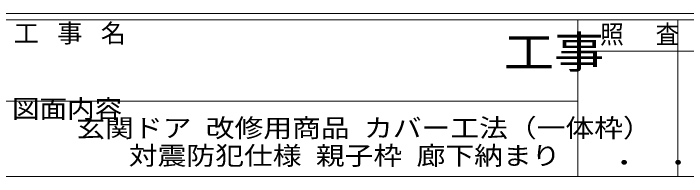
# Model space of a CAD drawing. Units: millimetres, scale not verified. Extents: x -841 to 292, y -594 to 212.
# Drawn here: x -281.4 to -66.2, y -594 to -542 of the extents above; entities that cross this region are included whole.
import ezdxf
from ezdxf.enums import TextEntityAlignment as Align

# ---------------------------------------------------------------- set-up
doc = ezdxf.new("R2010")
doc.units = ezdxf.units.MM
doc.header["$LTSCALE"] = 2
doc.layers.add('0-1_YKK_ZWAK', color=7, linetype='Continuous', lineweight=9)
doc.layers.add('0-2_USER1', color=7, linetype='Continuous')
doc.styles.add('ＭＳ ゴシック', font='')
doc.styles.get('ＭＳ ゴシック').set_extended_font_data('MS Gothic')

msp = doc.modelspace()

# ---------------------------------------------------------------- linework, layer by layer
at = {"layer": '0-1_YKK_ZWAK'}
for p, q in [((263, -542), (-837, -542)), ((209, -544), (-837, -544)), ((-101, -544), (-101, -594)), ((-69, -544), (-69, -594)), ((-3.594, -553.999), (-101, -553.999)), ((-285, -569.999), (-101, -569.999)), ((-837, -594), (209, -594))]:
    msp.add_line(p, q, dxfattribs=at)

# ---------------------------------------------------------------- texts
at = {"layer": '0-1_YKK_ZWAK', "color": 2, "style": 'ＭＳ ゴシック', "width": 1.15}
msp.add_text('工事', height=10.26, dxfattribs=at).set_placement((-124.669, -562.509), align=Align.BOTTOM_LEFT)
at = {"layer": '0-1_YKK_ZWAK', "style": 'ＭＳ ゴシック', "width": 1.1}
msp.add_text('図面内容', height=5.865, dxfattribs=at).set_placement((-281.832, -577.069), align=Align.BOTTOM_LEFT)
at = {"layer": '0-1_YKK_ZWAK', "color": 3, "style": 'ＭＳ ゴシック', "width": 1.15}
msp.add_text(' ． ．', height=7.331, dxfattribs=at).set_placement((-94.636, -592.494), align=Align.BOTTOM_LEFT)
at = {"layer": '0-1_YKK_ZWAK', "char_height": 5.865, "attachment_point": 7, "style": 'ＭＳ ゴシック'}
for s, insert in [('\\T1.16;工\\~事\\~名', (-281.268, -551.904)), ('\\T1.17;\\W0.95;照\\~\\~査', (-93.873, -552.257))]:
    msp.add_mtext(s, dxfattribs=dict(at, insert=insert))
at = {"layer": '0-2_USER1', "style": 'ＭＳ ゴシック', "width": 1.15}
for s, p in [('玄関ドア 改修用商品 カバー工法（一体枠）', (-261.29, -583.213)), ('対震防犯仕様 親子枠 廊下納まり', (-244.49, -592.035))]:
    msp.add_text(s, height=5.865, dxfattribs=at).set_placement(p, align=Align.BOTTOM_LEFT)

doc.saveas('drawing.dxf')
